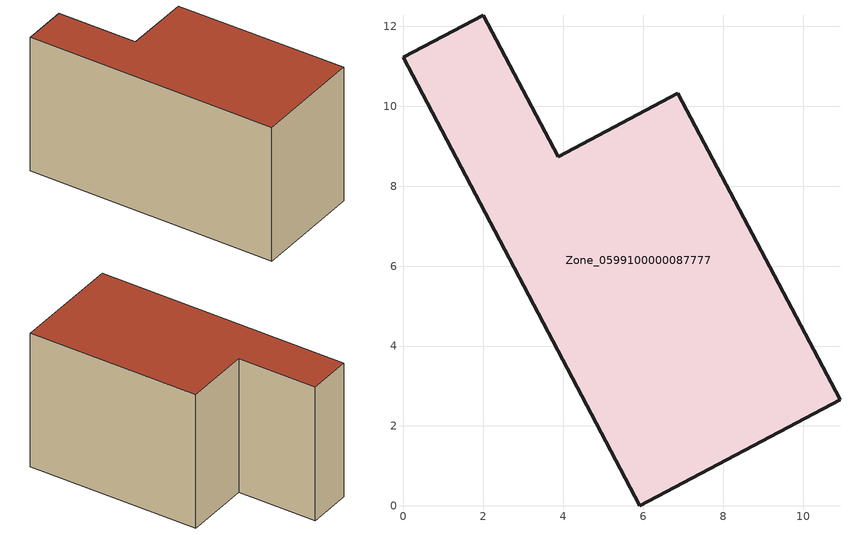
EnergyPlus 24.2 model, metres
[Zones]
Zone_0599100000087777
 floor ground (C_G): 5.91,0 0,11.22 2,12.28 3.87,8.74 6.86,10.32 10.92,2.65 z0
 wall outside (C_F): 5.91,0 10.92,2.65 6.86,10.32 3.87,8.74 2,12.28 0,11.22 5.91,0 z0:6.99
 roof outside (C_R): 0,11.22 5.91,0 10.92,2.65 6.86,10.32 3.87,8.74 2,12.28 z6.99
[BUILDING]
Pand.0599100000087777: North Axis=0; Terrain=City; Loads Convergence Tolerance Value=0.04; Temperature Convergence Tolerance Value=0.4; Solar Distribution=FullExterior; Maximum Number of Warmup Days=25; Minimum Number of Warmup Days=1
[Site:Location]
Rotterdam.The.Hague.AP_ZH_NLD Design_Conditions: Latitude=51.96; Longitude=4.45; Time Zone=1; Elevation=-4.5
[SITE:GROUNDTEMPERATURE:BUILDINGSURFACE]
18, 18, 18, 18, 18, 18, 18, 18, 18, 18, 18, 18
[MATERIAL] Thermal Absorptance=0.9; Solar Absorptance=0.7; Visible Absorptance=0.7
Name | Roughness | Thickness | Conductivity | Density | Specific Heat
G.TC.1975-1991 | MediumSmooth | 0.15 | 0.288461 | 540 | 1210
F.TC.1975-1991 | Rough | 0.3 | 0.230769 | 1920 | 840
R.TC.1975-1991 | MediumRough | 0.2 | 0.153846 | 1500 | 1000
[CONSTRUCTION]
C_G: G.TC.1975-1991
C_F: F.TC.1975-1991
C_R: R.TC.1975-1991
[ZONE]
Zone_0599100000087777: Type=1; Multiplier=1; Ceiling Height=Autocalculate; Volume=Autocalculate; Floor Area=autocalculate; Part of Total Floor Area=Yes
[ZONEINFILTRATION:DESIGNFLOWRATE]
Infil_Zone_0599100000087777: Zone or ZoneList or Space or SpaceList=Zone_0599100000087777; Schedule=AlwaysOn; Design Flow Rate Calculation Method=Flow/Area; Flow Rate per Floor Area=0.003; Constant Term Coefficient=1; Temperature Term Coefficient=0; Velocity Term Coefficient=0; Velocity Squared Term Coefficient=0
[HVACTEMPLATE:ZONE:IDEALLOADSAIRSYSTEM]
Zone_0599100000087777: Maximum Heating Supply Air Temperature=50; Minimum Cooling Supply Air Temperature=13; Maximum Heating Supply Air Humidity Ratio=0.0156; Minimum Cooling Supply Air Humidity Ratio=0.0077; Heating Limit=NoLimit; Cooling Limit=NoLimit; Dehumidification Control Type=ConstantSensibleHeatRatio; Cooling Sensible Heat Ratio=0.7; Dehumidification Setpoint=60; Humidification Control Type=None; Humidification Setpoint=30; Outdoor Air Method=None; Outdoor Air Flow Rate per Person=0.00944; Outdoor Air Flow Rate per Zone Floor Area=0; Outdoor Air Flow Rate per Zone=0; Demand Controlled Ventilation Type=None; Outdoor Air Economizer Type=NoEconomizer; Heat Recovery Type=None; Sensible Heat Recovery Effectiveness=0.7; Latent Heat Recovery Effectiveness=0.65
[ZONECONTROL:THERMOSTAT]
ThermostatControl_Zone_0599100000087777: Zone or ZoneList=Zone_0599100000087777; Control Type Schedule=DualSetpointControlType; Control 1=Thermostat_Zone_0599100000087777; Temperature Difference Between Cutout And Setpoint=0
[THERMOSTATSETPOINT:DUALSETPOINT]
Thermostat_Zone_0599100000087777: Heating Setpoint Temperature Schedule=HeatingSetpoint_Zone_0599100000087777; Cooling Setpoint Temperature Schedule=CoolingSetpoint_Zone_0599100000087777
[SCHEDULE:COMPACT]
HeatingSetpoint_Zone_0599100000087777: Through: 12/31, For: AllDays, Until: 24:00, 21
CoolingSetpoint_Zone_0599100000087777: Through: 12/31, For: AllDays, Until: 24:00, 24
DualSetpointControlType: Through: 12/31, For: AllDays, Until: 24:00, 4
AlwaysOn: Through: 12/31, For: AllDays, Until: 24:00, 1
